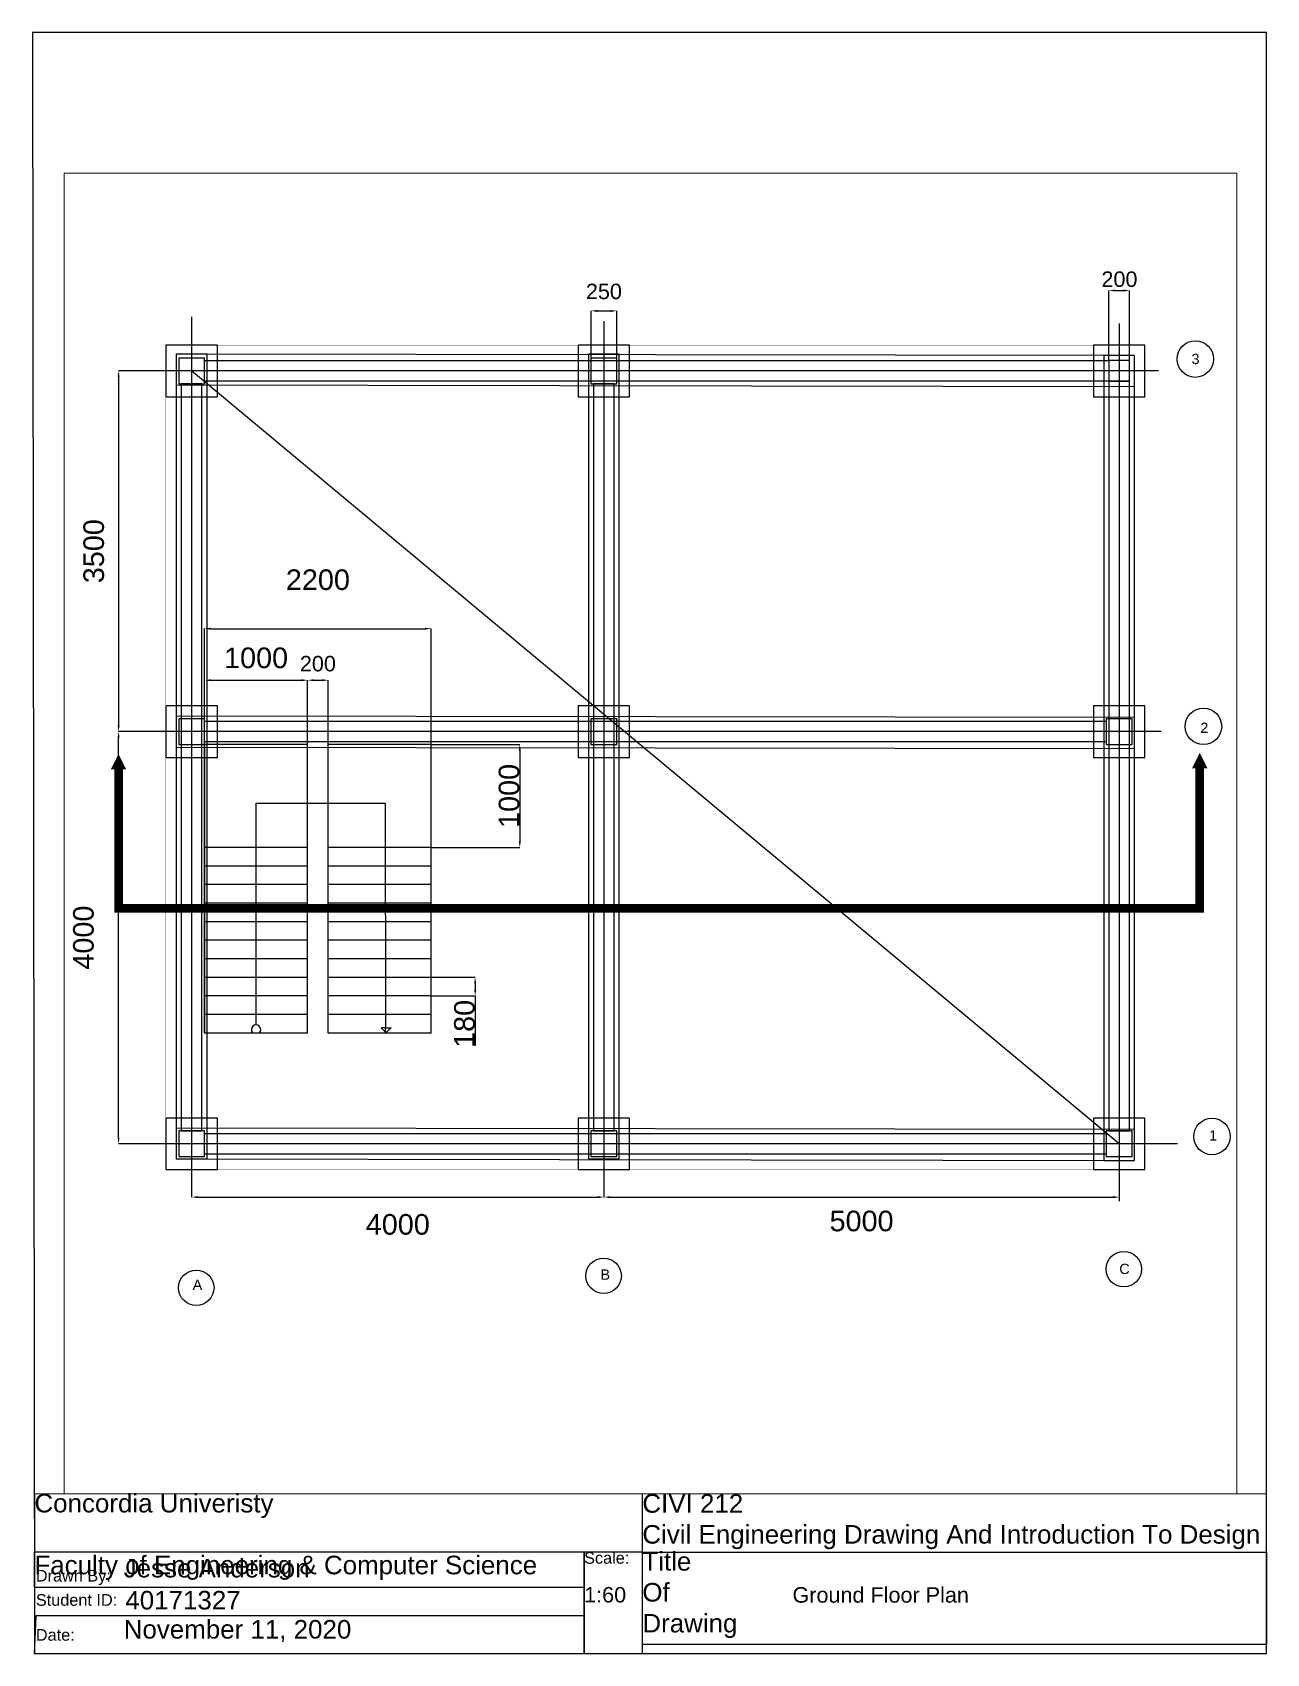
# Paper-space layout 'Ground Floor Plan' of a CAD drawing. Header units: millimetres. Extents: x 0 to 200, y 1 to 263.
# The model-space entities are those that its viewports show. They can reach past a viewport. Long polylines and large blocks are cut down to what shows.
import ezdxf

# ---------------------------------------------------------------- set-up
doc = ezdxf.new("R2010")
doc.units = ezdxf.units.MM
for name, pattern in [('CENTER2', [28.575, 19.05, -3.175, 3.175, -3.175]), ('DASHED2', [9.525, 6.35, -3.175]), ('PHANTOMX2', [127, 63.5, -12.7, 12.7, -12.7, 12.7, -12.7])]:
    doc.linetypes.add(name, pattern=pattern)
doc.layers.get('0').update_dxf_attribs({"lineweight": 30})
doc.layers.add('Centreline', color=7, linetype='Continuous', plot=False)
doc.layers.add('Cut line', color=7, linetype='Continuous', plot=False)
doc.layers.add('Layer2', color=7, linetype='Continuous')
doc.styles.add('Annotative', font='arial.ttf')
doc.styles.get("Standard").update_dxf_attribs({"font": 'arial.ttf', "height": 100})
doc.dimstyles.new('Annotative', dxfattribs={"dimscale": 0, "dimtxt": 100, "dimasz": 60, "dimexe": 1.25, "dimexo": 0.625, "dimtad": 1, "dimtxsty": 'Standard', "dimcen": 2.5, "dimadec": 0, "dimazin": 0, "dimtfac": 1, "dimtmove": 0, "dimatfit": 3, "dimfxl": 1, "dimarcsym": 0})

# ---------------------------------------------------------------- blocks, each defined once
blk = doc.blocks.new('*U18')
at = {"color": 0, "linetype": 'CENTER2', "lineweight": -3, "ltscale": 10, "transparency": 16777216}
blk.add_line((0, 8025), (0, -340), dxfattribs=at)
blk = doc.blocks.new('*U14')
at = {"color": 0, "linetype": 'CENTER2', "lineweight": -3, "ltscale": 10, "transparency": 16777216}
blk.add_line((9567, 0), (-441, 0), dxfattribs=at)
blk = doc.blocks.new('*U15')
at = {"color": 0, "linetype": 'CENTER2', "lineweight": -3, "ltscale": 10, "transparency": 16777216}
blk.add_line((9380, 0), (-488, 0), dxfattribs=at)
blk = doc.blocks.new('*U16')
at = {"color": 0, "linetype": 'CENTER2', "lineweight": -3, "ltscale": 10, "transparency": 16777216}
blk.add_line((9407, 0), (-506, 0), dxfattribs=at)
blk = doc.blocks.new('*U17')
at = {"color": 0, "linetype": 'CENTER2', "lineweight": -3, "ltscale": 10, "transparency": 16777216}
blk.add_line((0, 483), (0, -7984), dxfattribs=at)
blk = doc.blocks.new('*U19')
at = {"color": 0, "linetype": 'CENTER2', "lineweight": -3, "ltscale": 10, "transparency": 16777216}
blk.add_line((0, 7961), (0, -556), dxfattribs=at)
blk = doc.blocks.new('*D21')
at = {"color": 0, "lineweight": -2, "transparency": 16777216}
for p, q in [((18205, -1747), (17495, -1747)), ((17497, -5687), (17497, -1807)), ((18205, -5747), (17495, -5747))]:
    blk.add_line(p, q, dxfattribs=at)
at = {"color": 0, "lineweight": -3, "transparency": 16777216}
for points in [[(17487, -1807), (17507, -1807), (17497, -1747)], [(17487, -5687), (17507, -5687), (17497, -5747)]]:
    blk.add_solid(points, dxfattribs=at)
at = {"layer": 'Defpoints', "color": 0, "lineweight": -3, "transparency": 16777216}
for p in [(17497, -1747), (18206, -1747), (18206, -5747)]:
    blk.add_point(p, dxfattribs=at)
at = {"color": 0, "lineweight": -3, "transparency": 16777216, "insert": (17157, -3747), "char_height": 100, "attachment_point": 5, "rotation": 90}
blk.add_mtext('{\\H2x;4000}', dxfattribs=at)
blk = doc.blocks.new('*D22')
at = {"color": 0, "lineweight": -2, "transparency": 16777216}
for p, q in [((22081, 1878), (22081, 2336)), ((22141, 2335), (22271, 2335)), ((22331, 1878), (22331, 2336))]:
    blk.add_line(p, q, dxfattribs=at)
at = {"color": 0, "lineweight": -3, "transparency": 16777216}
for points in [[(22141, 2345), (22141, 2325), (22081, 2335)], [(22271, 2345), (22271, 2325), (22331, 2335)]]:
    blk.add_solid(points, dxfattribs=at)
at = {"layer": 'Defpoints', "color": 0, "lineweight": -3, "transparency": 16777216}
for p in [(22331, 2335), (22081, 1878), (22331, 1878)]:
    blk.add_point(p, dxfattribs=at)
at = {"color": 0, "lineweight": -3, "transparency": 16777216, "insert": (22206, 2523), "char_height": 100, "attachment_point": 5}
blk.add_mtext('{\\H1.5x;250}', dxfattribs=at)
blk = doc.blocks.new('*D23')
at = {"color": 0, "lineweight": -2, "transparency": 16777216}
for p, q in [((18205, 1753), (17495, 1753)), ((17497, 1693), (17497, -1687)), ((18205, -1747), (17495, -1747))]:
    blk.add_line(p, q, dxfattribs=at)
at = {"color": 0, "lineweight": -3, "transparency": 16777216}
for points in [[(17487, 1693), (17507, 1693), (17497, 1753)], [(17487, -1687), (17507, -1687), (17497, -1747)]]:
    blk.add_solid(points, dxfattribs=at)
at = {"layer": 'Defpoints', "color": 0, "lineweight": -3, "transparency": 16777216}
for p in [(18206, 1753), (17497, -1747), (18206, -1747)]:
    blk.add_point(p, dxfattribs=at)
at = {"color": 0, "lineweight": -3, "transparency": 16777216, "insert": (17257, 3), "char_height": 100, "attachment_point": 5, "rotation": 90}
blk.add_mtext('{\\H2x;3500}', dxfattribs=at)
blk = doc.blocks.new('*D24')
at = {"color": 0, "lineweight": -2, "transparency": 16777216}
for p, q in [((27106, 1853), (27106, 2534)), ((27166, 2533), (27246, 2533)), ((27306, 1853), (27306, 2534))]:
    blk.add_line(p, q, dxfattribs=at)
at = {"color": 0, "lineweight": -3, "transparency": 16777216}
for points in [[(27166, 2543), (27166, 2523), (27106, 2533)], [(27246, 2543), (27246, 2523), (27306, 2533)]]:
    blk.add_solid(points, dxfattribs=at)
at = {"layer": 'Defpoints', "color": 0, "lineweight": -3, "transparency": 16777216}
for p in [(27306, 2533), (27106, 1853), (27306, 1853)]:
    blk.add_point(p, dxfattribs=at)
at = {"color": 0, "lineweight": -3, "transparency": 16777216, "insert": (27208, 2642), "char_height": 100, "attachment_point": 5}
blk.add_mtext('{\\H1.5x;200}', dxfattribs=at)
blk = doc.blocks.new('*D25')
at = {"color": 0, "lineweight": -2, "transparency": 16777216}
for p, q in [((18206, -5748), (18206, -6267)), ((22206, -5748), (22206, -6267)), ((18266, -6265), (22146, -6265))]:
    blk.add_line(p, q, dxfattribs=at)
at = {"color": 0, "lineweight": -3, "transparency": 16777216}
for points in [[(18266, -6255), (18266, -6275), (18206, -6265)], [(22146, -6255), (22146, -6275), (22206, -6265)]]:
    blk.add_solid(points, dxfattribs=at)
at = {"layer": 'Defpoints', "color": 0, "lineweight": -3, "transparency": 16777216}
for p in [(18206, -5747), (22206, -5747), (22206, -6265)]:
    blk.add_point(p, dxfattribs=at)
at = {"color": 0, "lineweight": -3, "transparency": 16777216, "insert": (20206, -6531), "char_height": 100, "attachment_point": 5}
blk.add_mtext('{\\H2x;4000}', dxfattribs=at)
blk = doc.blocks.new('*D26')
at = {"color": 0, "lineweight": -2, "transparency": 16777216}
for p, q in [((22206, -5748), (22206, -6267)), ((27206, -5748), (27206, -6267)), ((22266, -6265), (27146, -6265))]:
    blk.add_line(p, q, dxfattribs=at)
at = {"color": 0, "lineweight": -3, "transparency": 16777216}
for points in [[(22266, -6255), (22266, -6275), (22206, -6265)], [(27146, -6255), (27146, -6275), (27206, -6265)]]:
    blk.add_solid(points, dxfattribs=at)
at = {"layer": 'Defpoints', "color": 0, "lineweight": -3, "transparency": 16777216}
for p in [(22206, -5747), (27206, -5747), (27206, -6265)]:
    blk.add_point(p, dxfattribs=at)
at = {"color": 0, "lineweight": -3, "transparency": 16777216, "insert": (24706, -6498), "char_height": 100, "attachment_point": 5}
blk.add_mtext('{\\H2x;5000}', dxfattribs=at)
blk = doc.blocks.new('*D33')
at = {"layer": 'Cut line', "color": 0, "lineweight": -2, "transparency": 16777216}
for p, q in [((18331, -4672), (18331, -1248)), ((18391, -1249), (19271, -1249)), ((19331, -4672), (19331, -1248))]:
    blk.add_line(p, q, dxfattribs=at)
at = {"layer": 'Cut line', "color": 0, "lineweight": -3, "transparency": 16777216}
for points in [[(18391, -1239), (18391, -1259), (18331, -1249)], [(19271, -1239), (19271, -1259), (19331, -1249)]]:
    blk.add_solid(points, dxfattribs=at)
at = {"layer": 'Defpoints', "color": 0, "lineweight": -3, "transparency": 16777216}
for p in [(19331, -1249), (18331, -4672), (19331, -4672)]:
    blk.add_point(p, dxfattribs=at)
at = {"layer": 'Cut line', "color": 0, "lineweight": -3, "transparency": 16777216, "insert": (18831, -1033), "char_height": 100, "attachment_point": 5}
blk.add_mtext('{\\H2x;1000}', dxfattribs=at)
blk = doc.blocks.new('*D34')
at = {"layer": 'Cut line', "color": 0, "lineweight": -2, "transparency": 16777216}
for p, q in [((18331, -4672), (18331, -747)), ((18391, -749), (20471, -749)), ((20531, -4673), (20531, -747))]:
    blk.add_line(p, q, dxfattribs=at)
at = {"layer": 'Cut line', "color": 0, "lineweight": -3, "transparency": 16777216}
for points in [[(18391, -739), (18391, -759), (18331, -749)], [(20471, -739), (20471, -759), (20531, -749)]]:
    blk.add_solid(points, dxfattribs=at)
at = {"layer": 'Defpoints', "color": 0, "lineweight": -3, "transparency": 16777216}
for p in [(20531, -749), (18331, -4672), (20531, -4674)]:
    blk.add_point(p, dxfattribs=at)
at = {"layer": 'Cut line', "color": 0, "lineweight": -3, "transparency": 16777216, "insert": (19431, -275), "char_height": 100, "attachment_point": 5}
blk.add_mtext('{\\H2x;2200}', dxfattribs=at)
blk = doc.blocks.new('*D35')
at = {"layer": 'Cut line', "color": 0, "lineweight": -2, "transparency": 16777216}
for p, q in [((19331, -4672), (19331, -1248)), ((19391, -1249), (19471, -1249)), ((19531, -4672), (19531, -1248))]:
    blk.add_line(p, q, dxfattribs=at)
at = {"layer": 'Cut line', "color": 0, "lineweight": -3, "transparency": 16777216}
for points in [[(19391, -1239), (19391, -1259), (19331, -1249)], [(19471, -1239), (19471, -1259), (19531, -1249)]]:
    blk.add_solid(points, dxfattribs=at)
at = {"layer": 'Defpoints', "color": 0, "lineweight": -3, "transparency": 16777216}
for p in [(19531, -1249), (19331, -4672), (19531, -4672)]:
    blk.add_point(p, dxfattribs=at)
at = {"layer": 'Cut line', "color": 0, "lineweight": -3, "transparency": 16777216, "insert": (19431, -1089), "char_height": 100, "attachment_point": 5, "style": 'Annotative'}
blk.add_mtext('{\\H1.5x;200}', dxfattribs=at)
blk = doc.blocks.new('*D168')
at = {"layer": 'Centreline', "color": 0, "lineweight": -2, "transparency": 16777216}
for p, q in [((20531, -1872), (21391, -1872)), ((21390, -1932), (21390, -2812)), ((20531, -2872), (21391, -2872))]:
    blk.add_line(p, q, dxfattribs=at)
at = {"layer": 'Centreline', "color": 0, "lineweight": -3, "transparency": 16777216}
for points in [[(21380, -1932), (21400, -1932), (21390, -1872)], [(21380, -2812), (21400, -2812), (21390, -2872)]]:
    blk.add_solid(points, dxfattribs=at)
at = {"layer": 'Defpoints', "color": 0, "lineweight": -3, "transparency": 16777216}
for p in [(20531, -1872), (20531, -2872), (21390, -2872)]:
    blk.add_point(p, dxfattribs=at)
at = {"layer": 'Centreline', "color": 0, "lineweight": -3, "transparency": 16777216, "insert": (21287, -2372), "char_height": 100, "attachment_point": 5, "rotation": 90}
blk.add_mtext('{\\H2x;1000}', dxfattribs=at)
blk = doc.blocks.new('*D169')
at = {"layer": 'Centreline', "color": 0, "lineweight": -2, "transparency": 16777216}
for p, q in [((20531, -4132), (20958, -4132)), ((20957, -4192), (20957, -4252)), ((20531, -4312), (20958, -4312)), ((20957, -4312), (20957, -4796))]:
    blk.add_line(p, q, dxfattribs=at)
at = {"layer": 'Centreline', "color": 0, "lineweight": -3, "transparency": 16777216}
for points in [[(20947, -4192), (20967, -4192), (20957, -4132)], [(20947, -4252), (20967, -4252), (20957, -4312)]]:
    blk.add_solid(points, dxfattribs=at)
at = {"layer": 'Defpoints', "color": 0, "lineweight": -3, "transparency": 16777216}
for p in [(20531, -4132), (20531, -4312), (20957, -4312)]:
    blk.add_point(p, dxfattribs=at)
at = {"layer": 'Centreline', "color": 0, "lineweight": -3, "transparency": 16777216, "insert": (20854, -4584), "char_height": 100, "attachment_point": 5, "rotation": 90}
blk.add_mtext('{\\H2x;180}', dxfattribs=at)

msp = doc.modelspace()

# ---------------------------------------------------------------- linework, layer by layer
at = {"lineweight": -3, "ltscale": 2}
msp.add_line((18330.639, -1872.496), (18330.639, -4672.496), dxfattribs=at)
at = {"lineweight": -3}
for p, q in [((19330.639, -1872.496), (18330.639, -1872.496)), ((19330.639, -4672.496), (19330.639, -1872.496)), ((20530.639, -1872.496), (19530.639, -1872.496)), ((19530.639, -4673.969), (19530.639, -1872.496)), ((20530.639, -4673.969), (20530.639, -1872.496)), ((19330.639, -2872.496), (18330.639, -2872.496)), ((20530.639, -2872.496), (19530.639, -2872.496)), ((19330.639, -3052.496), (18330.639, -3052.496)), ((20530.639, -3052.496), (19530.639, -3052.496)), ((19330.639, -3232.496), (18330.639, -3232.496)), ((20530.639, -3232.496), (19530.639, -3232.496)), ((19330.639, -3412.496), (18330.639, -3412.496)), ((20530.639, -3412.496), (19530.639, -3412.496)), ((19330.639, -3592.496), (18330.639, -3592.496)), ((20530.639, -3592.496), (19530.639, -3592.496)), ((19330.639, -3772.496), (18330.639, -3772.496)), ((20530.639, -3772.496), (19530.639, -3772.496)), ((19330.639, -3952.496), (18330.639, -3952.496)), ((20530.639, -3952.496), (19530.639, -3952.496)), ((19330.639, -4132.496), (18330.639, -4132.496)), ((20530.639, -4132.496), (19530.639, -4132.496)), ((19330.639, -4312.496), (18330.639, -4312.496)), ((20530.639, -4312.496), (19530.639, -4312.496)), ((19330.639, -4492.496), (18330.639, -4492.496)), ((20530.639, -4492.496), (19530.639, -4492.496)), ((19330.639, -4672.496), (18330.639, -4672.496)), ((20530.639, -4673.969), (19530.639, -4673.969))]:
    msp.add_line(p, q, dxfattribs=at)
at = {"linetype": 'DASHED2', "lineweight": -3, "ltscale": 10}
for p, q in [((18830.639, -4593.945), (18830.639, -2443.183)), ((18830.639, -2443.183), (20083.837, -2443.183)), ((20083.837, -2443.183), (20087.149, -4619.488))]:
    msp.add_line(p, q, dxfattribs=at)
at = {"lineweight": -3, "const_width": 2}
msp.add_lwpolyline([(17955.639, 2002.504), (27455.639, 2002.504), (27455.639, -5997.496), (17955.639, -5997.496)], close=True, dxfattribs=at)
at = {"color": 40, "lineweight": -3, "true_color": 0xf8d731, "transparency": 33554534}
msp.add_lwpolyline([(17955.639, 1502.504), (18455.639, 1502.504), (18455.639, 2002.504), (17955.639, 2002.504)], close=True, dxfattribs=at)
at = {"color": 116, "linetype": 'PHANTOMX2', "lineweight": -3, "true_color": 0x136734, "transparency": 33554661}
for points in [[(18055.639, -5894.585), (18355.639, -5895.027), (18355.785, 1915.762), (18055.639, 1916.204)], [(18055.639, 1616.204), (27355.639, 1602.504), (27355.639, 1902.504), (18055.639, 1916.204)], [(22055.639, -5894.585), (22355.639, -5894.585), (22355.639, 1916.204), (22055.639, 1916.204)], [(27055.639, -5908.352), (27355.639, -5908.352), (27355.639, 1902.437), (27055.639, 1902.437)], [(18055.639, -1898.407), (27355.639, -1912.107), (27355.639, -1612.107), (18055.639, -1598.407)], [(18055.639, -5894.585), (27355.639, -5908.285), (27355.639, -5608.285), (18055.639, -5594.585)]]:
    msp.add_lwpolyline(points, close=True, dxfattribs=at)
at = {"color": 2, "lineweight": -3, "true_color": 0xf1eb1f, "transparency": 33554534}
for points in [[(21955.639, 1502.504), (22455.639, 1502.504), (22455.639, 2002.504), (21955.639, 2002.504)], [(26955.639, 1502.504), (27455.639, 1502.504), (27455.639, 2002.504), (26955.639, 2002.504)]]:
    msp.add_lwpolyline(points, close=True, dxfattribs=at)
at = {"color": 30, "lineweight": -3, "true_color": 0xf26722}
for points in [[(18080.639, 1627.504), (18330.639, 1627.504), (18330.639, 1877.504), (18080.639, 1877.504)], [(22080.639, 1627.504), (22330.639, 1627.504), (22330.639, 1877.504), (22080.639, 1877.504)], [(27105.639, 1652.504), (27305.639, 1652.504), (27305.639, 1852.504), (27105.639, 1852.504)], [(18080.639, -1872.496), (18330.639, -1872.496), (18330.639, -1622.496), (18080.639, -1622.496)], [(22080.639, -1872.496), (22330.639, -1872.496), (22330.639, -1622.496), (22080.639, -1622.496)], [(27080.639, -1872.496), (27330.639, -1872.496), (27330.639, -1622.496), (27080.639, -1622.496)], [(18080.639, -5872.496), (18330.639, -5872.496), (18330.639, -5622.496), (18080.639, -5622.496)], [(22080.639, -5872.496), (22330.639, -5872.496), (22330.639, -5622.496), (22080.639, -5622.496)], [(27080.639, -5872.496), (27330.639, -5872.496), (27330.639, -5622.496), (27080.639, -5622.496)]]:
    msp.add_lwpolyline(points, close=True, dxfattribs=at)
at = {"color": 240, "linetype": 'PHANTOMX2', "lineweight": -3, "true_color": 0xed1f24, "transparency": 33554457}
msp.add_lwpolyline([(18330.498, 1852.504), (27105.639, 1852.504), (27105.639, 1652.504), (18330.498, 1652.504)], close=True, dxfattribs=at)
at = {"color": 240, "linetype": 'CENTER2', "lineweight": -3, "true_color": 0xed1f24, "transparency": 33554457}
for points in [[(18305.639, 1627.504), (18105.639, 1627.504), (18105.639, -5622.496), (18305.639, -5622.496)], [(18330.498, -5647.496), (27080.639, -5647.496), (27080.639, -5847.496), (18330.498, -5847.496)]]:
    msp.add_lwpolyline(points, close=True, dxfattribs=at)
at = {"color": 240, "lineweight": -3, "true_color": 0xed1f24, "transparency": 33554457}
for points in [[(22305.639, 1627.504), (22105.639, 1627.504), (22105.639, -5622.496), (22305.639, -5622.496)], [(27305.639, 1652.504), (27105.639, 1652.504), (27105.639, -5622.496), (27305.639, -5622.496)], [(18330.498, -1647.496), (27080.639, -1647.496), (27080.639, -1847.496), (18330.498, -1847.496)]]:
    msp.add_lwpolyline(points, close=True, dxfattribs=at)
at = {"color": 40, "linetype": 'CENTER2', "lineweight": -3, "true_color": 0xf8d731, "transparency": 33554534}
for points in [[(17955.639, -1997.496), (18455.639, -1997.496), (18455.639, -1497.496), (17955.639, -1497.496)], [(21955.639, -1997.496), (22455.639, -1997.496), (22455.639, -1497.496), (21955.639, -1497.496)]]:
    msp.add_lwpolyline(points, close=True, dxfattribs=at)
at = {"color": 2, "linetype": 'CENTER2', "lineweight": -3, "true_color": 0xf1eb1f, "transparency": 33554534}
for points in [[(26955.639, -1997.496), (27455.639, -1997.496), (27455.639, -1497.496), (26955.639, -1497.496)], [(17955.639, -5997.496), (18455.639, -5997.496), (18455.639, -5497.496), (17955.639, -5497.496)], [(21955.639, -5997.496), (22455.639, -5997.496), (22455.639, -5497.496), (21955.639, -5497.496)], [(26955.639, -5997.496), (27455.639, -5997.496), (27455.639, -5497.496), (26955.639, -5497.496)]]:
    msp.add_lwpolyline(points, close=True, dxfattribs=at)
at = {"lineweight": -3}
msp.add_lwpolyline([(20087.152, -4672.138), (20087.152, -4621.458), (20140.337, -4621.458), (20087.152, -4672.138), (20087.152, -4621.458), (20045.313, -4621.458), (20090.534, -4668.915)], dxfattribs=at)
msp.add_arc((18830.639, -4639.305), 45.36, 318.0620372, 221.9379628, dxfattribs=at)
at = {"layer": 'Centreline', "lineweight": -3}
for centre, radius in [((27943.711, 1867.363), 177.007), ((28023.013, -1697.289), 177.007), ((28105.814, -5676.551), 177.007), ((22203.04, -7028.317), 172.244), ((27250.023, -6964.165), 172.244), ((18250.818, -7144.684), 172.244)]:
    msp.add_circle(centre, radius, dxfattribs=at)
at = {"layer": 'Cut line', "color": 52, "lineweight": -3, "true_color": 0xc8c92d}
for points in [[(27987.295, -1953.221, 0, 149.61, 0), (27987.295, -2102.831, 149.61, 149.61, 0)], [(17496.515, -1964.16, 0, 149.61, 0), (17496.515, -2113.77, 149.61, 149.61, 0)]]:
    msp.add_lwpolyline(points, format="xyseb", dxfattribs=at)
at = {"layer": 'Cut line', "color": 52, "lineweight": -3, "true_color": 0xc8c92d, "const_width": 84.214}
msp.add_lwpolyline([(17496.515, -2113.77), (17496.515, -2113.77), (17496.515, -3462.03), (27987.295, -3462.03), (27987.295, -2102.831), (27987.295, -2102.831)], dxfattribs=at)
at = {"layer": 'Layer2', "color": 5, "lineweight": -3}
msp.add_line((27205.639, -5747.496), (18205.639, 1752.504), dxfattribs=at)

# ---------------------------------------------------------------- block references
at = {"color": 1, "linetype": 'CENTER2', "lineweight": -3, "ltscale": 10}
for name in ['*U18', '*U14']:
    msp.add_blockref(name, (18205.639, -5747.496), dxfattribs=at)
at = {"color": 240, "linetype": 'CENTER2', "lineweight": -3, "ltscale": 10, "true_color": 0xed1f24}
for name, p in [('*U17', (22205.639, 1752.504)), ('*U19', (27205.639, -5747.496)), ('*U15', (18205.639, 1752.504)), ('*U16', (18205.639, -1747.496))]:
    msp.add_blockref(name, p, dxfattribs=at)

# ---------------------------------------------------------------- texts
at = {"lineweight": -3, "char_height": 100, "attachment_point": 1, "style": 'Annotative'}
for s, insert, width in [('3', (27907.359, 1918.991), 323.86114), ('2', (27993.033, -1660.048), 355.45769), ('1', (28078.559, -5616.802), 545.03349), ('C', (27206.563, -6911.792), 473.943), ('A', (18216.19, -7065.871), 402.36997), ('B', (22172.513, -6966.655), 308.06287)]:
    msp.add_mtext(s, dxfattribs=dict(at, insert=insert, width=width))

# ---------------------------------------------------------------- dimensions: what is measured, and where the dimension line sits
at = {"lineweight": -3}
for base, p1, p2, text, picture, middle in [((27305.639, 2532.702), (27105.639, 1852.504), (27305.639, 1852.504), '{\\H1.5x;<>}', '*D24', (27207.898, 2641.586)), ((22330.639, 2334.958), (22080.639, 1877.504), (22330.639, 1877.504), '{\\H1.5x;<>}', '*D22', (22205.639, 2523.163)), ((22205.639, -6265.357), (18205.639, -5747.496), (22205.639, -5747.496), '{\\H2x;<>}', '*D25', (20205.639, -6531.028)), ((27205.639, -6265.357), (22205.639, -5747.496), (27205.639, -5747.496), '{\\H2x;<>}', '*D26', (24705.639, -6498.463))]:
    dim = msp.add_linear_dim(base=base, p1=p1, p2=p2, text=text, dimstyle='Annotative', override={"dimtmove": 2}, dxfattribs=at)
    dim.commit()
    dim.dimension.update_dxf_attribs({"geometry": picture, "text_midpoint": middle, "dimtype": 160})
for p1, picture, middle in [((18205.639, 1752.504), '*D23', (17257.038, 2.504)), ((18205.639, -5747.496), '*D21', (17157.236, -3747.496))]:
    dim = msp.add_linear_dim(base=(17496.515, -1747.496), p1=p1, p2=(18205.639, -1747.496), angle=90, text='{\\H2x;<>}', dimstyle='Annotative', override={"dimtmove": 2}, dxfattribs=at)
    dim.commit()
    dim.dimension.update_dxf_attribs({"geometry": picture, "text_midpoint": middle, "dimtype": 160})
at = {"layer": 'Centreline', "lineweight": -3}
for base, p1, p2, picture, middle in [((21389.76, -2872.496), (20530.639, -1872.496), (20530.639, -2872.496), '*D168', (21287.021, -2372.496)), ((20956.869, -4312.496), (20530.639, -4132.496), (20530.639, -4312.496), '*D169', (20854.129, -4584.308))]:
    dim = msp.add_linear_dim(base=base, p1=p1, p2=p2, angle=90, text='{\\H2x;<>}', dimstyle='Annotative', dxfattribs=at)
    dim.commit()
    dim.dimension.update_dxf_attribs({"geometry": picture, "text_midpoint": middle})
at = {"layer": 'Cut line', "lineweight": -3}
for base, p1, p2, text, override, picture, middle in [((20530.639, -748.626), (18330.639, -4672.496), (20530.639, -4673.969), '{\\H2x;<>}', {"dimtmove": 2}, '*D34', (19430.639, -274.78)), ((19330.639, -1248.796), (18330.639, -4672.496), (19330.639, -4672.496), '{\\H2x;<>}', {"dimtmove": 2}, '*D33', (18830.639, -1032.98)), ((19530.639, -1248.796), (19330.639, -4672.496), (19530.639, -4672.496), '{\\H1.5x;<>}', {"dimtxsty": 'Annotative', "dimtmove": 2}, '*D35', (19430.639, -1089.105))]:
    dim = msp.add_linear_dim(base=base, p1=p1, p2=p2, text=text, dimstyle='Annotative', override=override, dxfattribs=at)
    dim.commit()
    dim.dimension.update_dxf_attribs({"geometry": picture, "text_midpoint": middle, "dimtype": 160})

psp = doc.layouts.new('Ground Floor Plan')

# ---------------------------------------------------------------- linework, layer by layer
at = {"layer": 'Centreline', "lineweight": -3}
for p, q in [((98.78, 17.31), (98.78, 26.72)), ((89.36, 2.86), (89.36, 17.31))]:
    psp.add_line(p, q, dxfattribs=at)
for points in [[(0.48, 0.91), (199.69, 0.91), (199.72, 263.1), (0.15, 263.1)], [(0.48, 0.89), (199.7, 0.93), (199.69, 26.72), (0.47, 26.68)], [(0.45, 11.66), (89.36, 11.66), (89.36, 17.31), (0.45, 17.31)], [(98.78, 17.31), (89.36, 17.31), (89.37, 0.91), (98.78, 0.91)], [(199.69, 2.35), (98.78, 2.35), (98.78, 17.31), (199.69, 17.31)], [(0.45, 0.91), (89.37, 0.91), (89.36, 7), (0.7, 6.99)]]:
    psp.add_lwpolyline(points, close=True, dxfattribs=at)

# ---------------------------------------------------------------- texts
at = {"layer": 'Centreline', "lineweight": -3, "attachment_point": 1, "style": 'Annotative'}
for s, insert, char_height, width in [('Concordia Univeristy\\P\\PFaculty of Engineering & Computer Science', (0.47, 26.72), 3, 92.5244), ('CIVI 212\\PCivil Engineering Drawing And Introduction To Design', (98.78, 26.68), 3, 120.498), ('Jesse Anderson', (14.91, 16.21), 3, 43.9039), ('Scale:', (89.36, 17.31), 1.883, 9.4139), ('Title Of Drawing', (98.78, 17.31), 3, 11.7378), ('Drawn By:', (0.7, 14.43), 1.883, 14.4624), ('Student ID:', (0.7, 10.51), 1.8828, 14.4624), ('40171327 ', (15.17, 11.03), 3, 43.9039), ('1:60', (89.36, 11.66), 2.5, 9.4139), ('Ground Floor Plan', (123.05, 11.63), 2.5, 76.6478), ('November 11, 2020', (14.91, 6.32), 3, 43.9039), ('Date:', (0.7, 4.86), 1.883, 14.4624)]:
    psp.add_mtext(s, dxfattribs=dict(at, insert=insert, char_height=char_height, width=width))

# ---------------------------------------------------------------- viewports
at = {"layer": 'Centreline', "lineweight": -3}
psp.add_viewport(center=(100.08, 133.53), size=(189.63, 213.647), view_center_point=(22657.247, -2736.661), view_height=12818.8111, dxfattribs=at)

doc.saveas('drawing.dxf')
